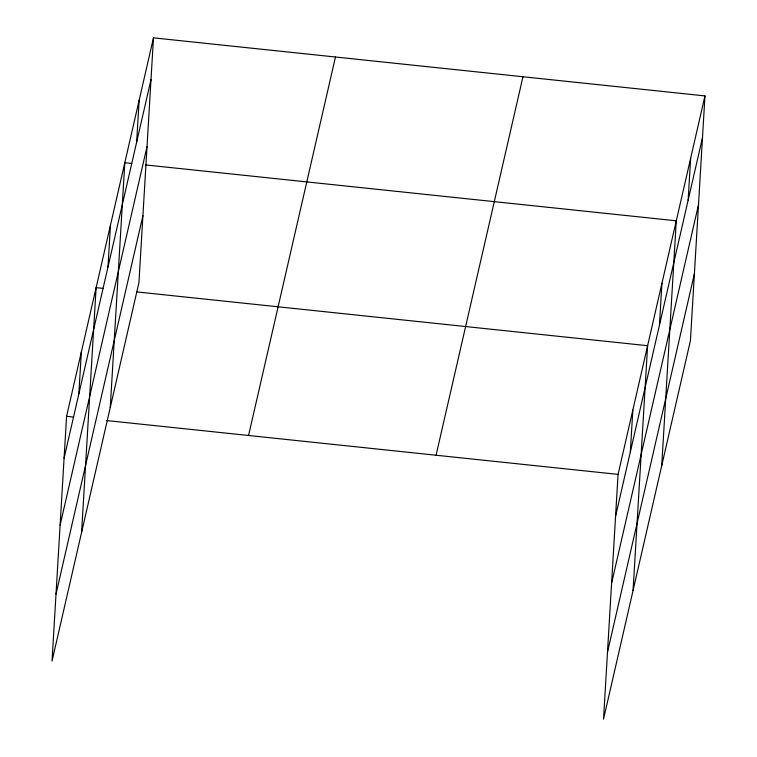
<?xml version="1.0" encoding="UTF-8"?>
<svg xmlns="http://www.w3.org/2000/svg" width="757" height="757" viewBox="0 0 757 757"><rect width="100%" height="100%" fill="white"/><g stroke="black" fill="none" stroke-linecap="round" stroke-linejoin="round"><path stroke-width="1.14" d="M153.482 37.85L66.578 416.322L52.034 661.088L138.938 282.616L153.482 37.85L704.966 95.912L690.422 340.678L603.518 719.15L618.062 474.384L704.966 95.912M78.86 393.829L81.349 351.986M81.586 532.408L96.12 287.641L103.122 288.379M107.977 267.032L110.465 225.198M110.257 407.512L124.801 162.746L131.803 163.484M136.657 142.136L139.146 100.303M630.344 451.882L632.833 410.039M633.07 590.469L647.604 345.703L136.951 291.937M659.461 325.094L661.949 283.25M661.741 465.574L676.285 220.807L145.798 164.96M688.141 200.198L690.63 158.355M64.09 458.165L150.993 79.693M60.115 525.131L147.019 146.659M56.009 594.122L142.922 215.65M248.561 435.483L335.474 57.012M436.07 455.222L522.973 76.75M615.573 516.227L702.477 137.755M611.599 583.193L698.503 204.721M607.493 652.184L694.406 273.712M66.578 416.322L73.571 417.06M106.245 420.504L618.062 474.384"/></g></svg>
